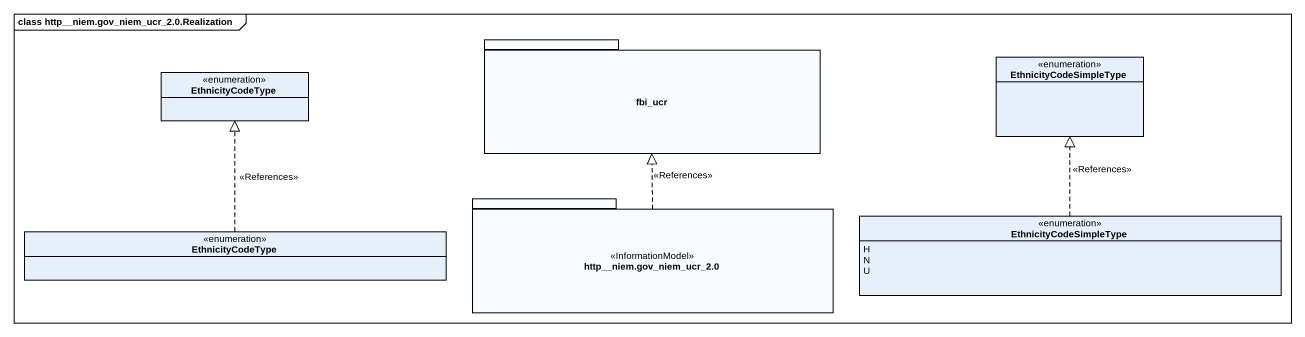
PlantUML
@startuml
mainframe class http__niem.gov_niem_ucr_2.0.Realization
hide circle
hide empty members
package fbi_ucr {
}
enum EthnicityCodeType
enum EthnicityCodeSimpleType
package "http__niem.gov_niem_ucr_2.0" as http_niem_gov_niem_ucr_2_0 <<InformationModel>> {
}
enum "EthnicityCodeType" as EthnicityCodeType_2
enum "EthnicityCodeSimpleType" as EthnicityCodeSimpleType_2 {
  H
  N
  U
}
http_niem_gov_niem_ucr_2_0 .up.|> fbi_ucr : <<References>>
EthnicityCodeType_2 .up.|> EthnicityCodeType : <<References>>
EthnicityCodeSimpleType_2 .up.|> EthnicityCodeSimpleType : <<References>>
@enduml
